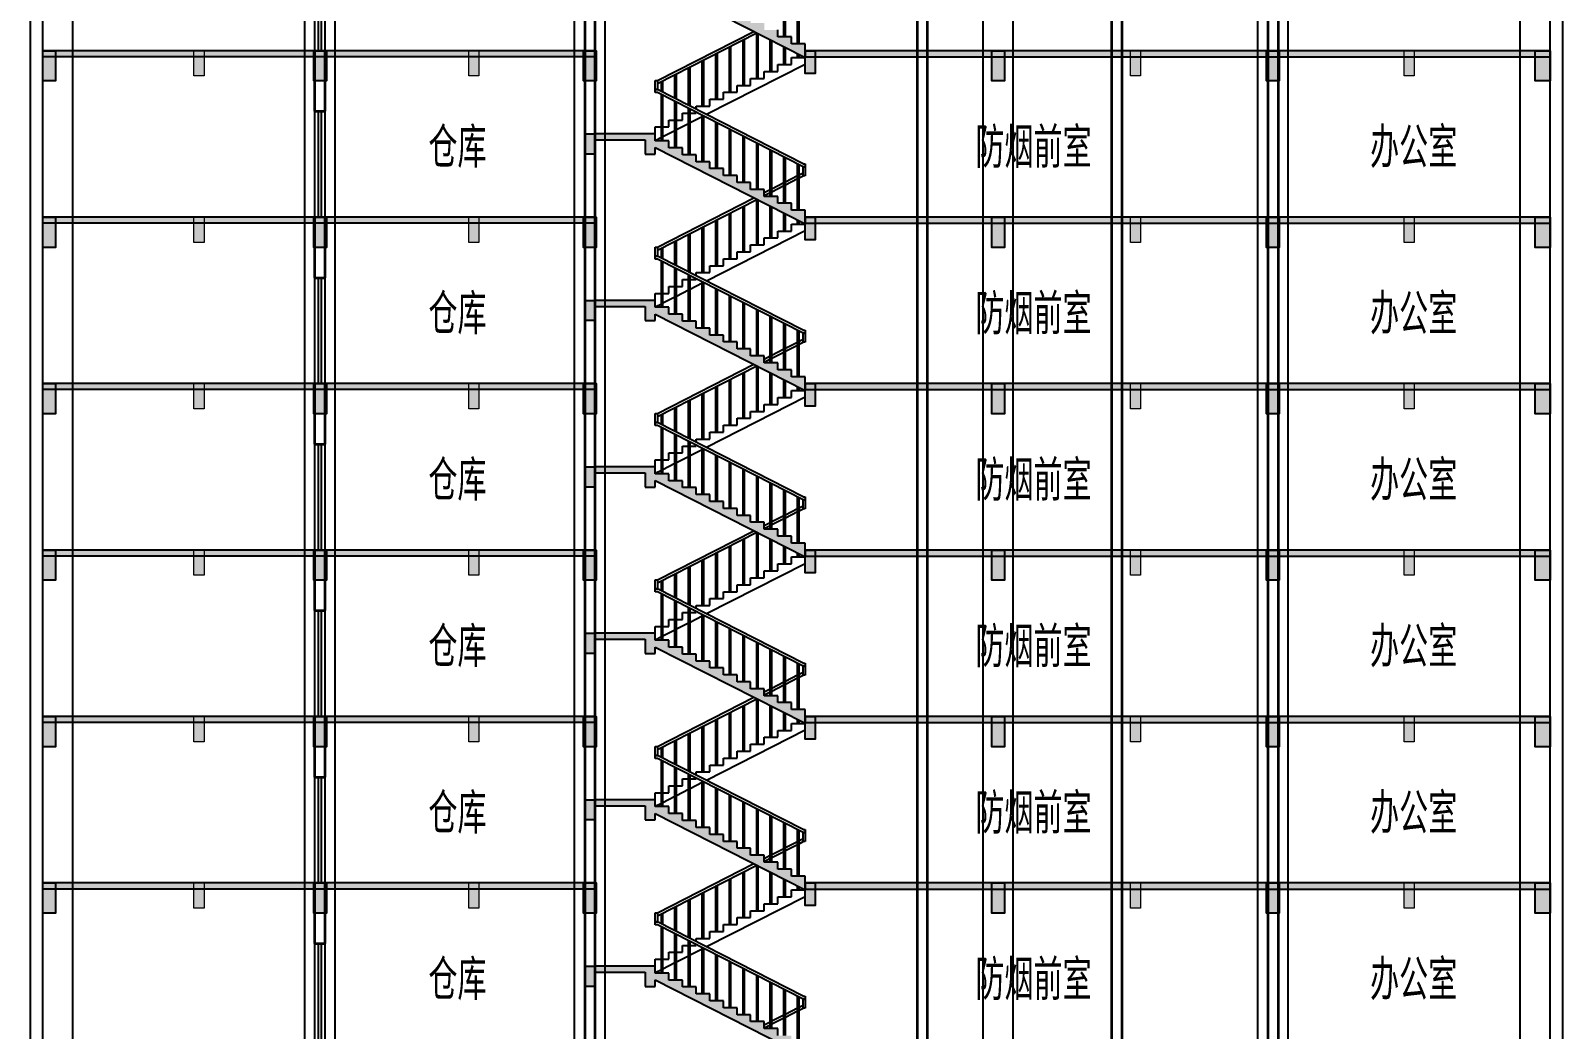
# Model space of a CAD drawing. Extents: x -129850 to 18340, y -11508 to 71861.
# Drawn here: x -30040 to 340, y 30398 to 50198 of the extents above; entities that cross this region are included whole.
import ezdxf

# ---------------------------------------------------------------- set-up
doc = ezdxf.new("R2010")
doc.units = 0
doc.header["$LTSCALE"] = 1000
doc.header["$MEASUREMENT"] = 0
for name, color, linetype in [('Beam', 230, 'Continuous'), ('COLUMN', 170, 'Continuous'), ('E_CURTWALL', 51, 'Continuous'), ('E_LINE', 7, 'Continuous'), ('FLOOR-100', 173, 'Continuous'), ('PUB_HATCH', 42, 'Continuous'), ('S_E_STAIR', 4, 'Continuous'), ('S_STAIR', 70, 'Continuous'), ('S_WINDOW', 4, 'Continuous'), ('Text', 7, 'Continuous'), ('TL-floor', 35, 'Continuous')]:
    doc.layers.add(name, color=color, linetype=linetype)
doc.layers.add('S_Beam', color=4, linetype='Continuous', lineweight=9)
doc.layers.add('S_WALL', color=40, linetype='Continuous', lineweight=35)
doc.styles.get("Standard").update_dxf_attribs({"font": 'gbenor.shx', "bigfont": 'gbcbig.shx'})

# ---------------------------------------------------------------- blocks, each defined once
blk = doc.blocks.new('$EWDLib$00001159')
for p, q in [((0, 0), (0, 1500)), ((84, 0), (84, 1500)), ((156, 0), (156, 1500)), ((240, 0), (240, 1500))]:
    blk.add_line(p, q)
blk = doc.blocks.new('*U270')
at = {"layer": 'Beam'}
h = blk.add_hatch(color=256, dxfattribs=at)
h.dxf.hatch_style = 1
h.paths.add_polyline_path([(-14950, 300), (-14700, 300), (-14700, -300), (-14950, -300)])
h = blk.add_hatch(color=256, dxfattribs=at)
h.dxf.hatch_style = 1
h.paths.add_polyline_path([(-9575, 300), (-9325, 300), (-9325, -300), (-9575, -300)])
h = blk.add_hatch(color=256, dxfattribs=at)
h.dxf.hatch_style = 1
h.paths.add_polyline_path([(-4225, 300), (-3975, 300), (-3975, -300), (-4225, -300)])
h = blk.add_hatch(color=256, dxfattribs=at)
h.dxf.hatch_style = 1
h.paths.add_polyline_path([(3875, 300), (4125, 300), (4125, -300), (3875, -300)])
h = blk.add_hatch(color=256, dxfattribs=at)
h.dxf.hatch_style = 1
h.paths.add_polyline_path([(9325, 300), (9575, 300), (9575, -300), (9325, -300)])
h = blk.add_hatch(color=256, dxfattribs=at)
h.dxf.hatch_style = 1
h.paths.add_polyline_path([(14650, 300), (14950, 300), (14950, -300), (14650, -300)])
at = {"layer": 'S_Beam'}
h = blk.add_hatch(color=256, dxfattribs=at)
h.dxf.hatch_style = 1
h.paths.add_polyline_path([(-11950, 300), (-11750, 300), (-11750, -200), (-11950, -200)])
h = blk.add_hatch(color=256, dxfattribs=at)
h.dxf.hatch_style = 1
h.paths.add_polyline_path([(-6500, 300), (-6300, 300), (-6300, -200), (-6500, -200)])
h = blk.add_hatch(color=256, dxfattribs=at)
h.dxf.hatch_style = 1
h.paths.add_polyline_path([(6625, 300), (6825, 300), (6825, -200), (6625, -200)])
h = blk.add_hatch(color=256, dxfattribs=at)
h.dxf.hatch_style = 1
h.paths.add_polyline_path([(12050, 300), (12250, 300), (12250, -200), (12050, -200)])
at = {"layer": 'Beam'}
for points in [[(-14950, 300), (-14700, 300), (-14700, -300), (-14950, -300)], [(-9575, 300), (-9325, 300), (-9325, -300), (-9575, -300)], [(-4225, 300), (-3975, 300), (-3975, -300), (-4225, -300)], [(3875, 300), (4125, 300), (4125, -300), (3875, -300)], [(9325, 300), (9575, 300), (9575, -300), (9325, -300)], [(14650, 300), (14950, 300), (14950, -300), (14650, -300)]]:
    blk.add_lwpolyline(points, close=True, dxfattribs=at)
at = {"layer": 'S_Beam'}
for points in [[(-11950, 300), (-11750, 300), (-11750, -200), (-11950, -200)], [(-6500, 300), (-6300, 300), (-6300, -200), (-6500, -200)], [(6625, 300), (6825, 300), (6825, -200), (6625, -200)], [(12050, 300), (12250, 300), (12250, -200), (12050, -200)]]:
    blk.add_lwpolyline(points, close=True, dxfattribs=at)
blk = doc.blocks.new('*U271')
at = {"layer": 'S_Beam', "color": 0, "linetype": 'ByBlock', "lineweight": -2, "transparency": 16777216}
for p in [(0, 33000), (0, 29700), (0, 26400), (0, 23100), (0, 19800), (0, 16500)]:
    blk.add_blockref('*U270', p, dxfattribs=at)

msp = doc.modelspace()

# ---------------------------------------------------------------- hatches: boundary and pattern name
at = {"layer": 'FLOOR-100'}
h = msp.add_hatch(color=256, dxfattribs=at)
h.dxf.hatch_style = 1
h.paths.add_polyline_path([(-18850, 49800), (-29800, 49800), (-29800, 49680), (-18850, 49680)])
h = msp.add_hatch(color=256, dxfattribs=at)
h.dxf.hatch_style = 1
h.paths.add_polyline_path([(-12450, 49800), (-14680, 49800), (-14680, 49680), (-12450, 49680)])
h = msp.add_hatch(color=256, dxfattribs=at)
h.dxf.hatch_style = 1
h.paths.add_polyline_path([(100, 49680), (100, 49800), (-12450, 49800), (-12450, 49680)])
h = msp.add_hatch(color=256, dxfattribs=at)
h.dxf.hatch_style = 1
h.paths.add_polyline_path([(-18850, 46500), (-29800, 46500), (-29800, 46380), (-18850, 46380)])
h = msp.add_hatch(color=256, dxfattribs=at)
h.dxf.hatch_style = 1
h.paths.add_polyline_path([(-12450, 46500), (-14680, 46500), (-14680, 46380), (-12450, 46380)])
h = msp.add_hatch(color=256, dxfattribs=at)
h.dxf.hatch_style = 1
h.paths.add_polyline_path([(100, 46380), (100, 46500), (-12450, 46500), (-12450, 46380)])
h = msp.add_hatch(color=256, dxfattribs=at)
h.dxf.hatch_style = 1
h.paths.add_polyline_path([(-18850, 43200), (-29800, 43200), (-29800, 43080), (-18850, 43080)])
h = msp.add_hatch(color=256, dxfattribs=at)
h.dxf.hatch_style = 1
h.paths.add_polyline_path([(-12450, 43200), (-14680, 43200), (-14680, 43080), (-12450, 43080)])
h = msp.add_hatch(color=256, dxfattribs=at)
h.dxf.hatch_style = 1
h.paths.add_polyline_path([(100, 43080), (100, 43200), (-12450, 43200), (-12450, 43080)])
h = msp.add_hatch(color=256, dxfattribs=at)
h.dxf.hatch_style = 1
h.paths.add_polyline_path([(-18850, 39900), (-29800, 39900), (-29800, 39780), (-18850, 39780)])
h = msp.add_hatch(color=256, dxfattribs=at)
h.dxf.hatch_style = 1
h.paths.add_polyline_path([(-12450, 39900), (-14680, 39900), (-14680, 39780), (-12450, 39780)])
h = msp.add_hatch(color=256, dxfattribs=at)
h.dxf.hatch_style = 1
h.paths.add_polyline_path([(100, 39780), (100, 39900), (-12450, 39900), (-12450, 39780)])
h = msp.add_hatch(color=256, dxfattribs=at)
h.dxf.hatch_style = 1
h.paths.add_polyline_path([(-18850, 36600), (-29800, 36600), (-29800, 36480), (-18850, 36480)])
h = msp.add_hatch(color=256, dxfattribs=at)
h.dxf.hatch_style = 1
h.paths.add_polyline_path([(-12450, 36600), (-14680, 36600), (-14680, 36480), (-12450, 36480)])
h = msp.add_hatch(color=256, dxfattribs=at)
h.dxf.hatch_style = 1
h.paths.add_polyline_path([(100, 36480), (100, 36600), (-12450, 36600), (-12450, 36480)])
h = msp.add_hatch(color=256, dxfattribs=at)
h.dxf.hatch_style = 1
h.paths.add_polyline_path([(-18850, 33300), (-29800, 33300), (-29800, 33180), (-18850, 33180)])
h = msp.add_hatch(color=256, dxfattribs=at)
h.dxf.hatch_style = 1
h.paths.add_polyline_path([(-12450, 33300), (-14680, 33300), (-14680, 33180), (-12450, 33180)])
h = msp.add_hatch(color=256, dxfattribs=at)
h.dxf.hatch_style = 1
h.paths.add_polyline_path([(100, 33180), (100, 33300), (-12450, 33300), (-12450, 33180)])
at = {"layer": 'PUB_HATCH'}
for points in [[(-14680, 49800), (-14680, 49937.5), (-14950, 49937.5), (-14950, 50075), (-15220, 50075), (-15220, 50212.5), (-15490, 50212.5), (-15490, 50350), (-15760, 50350), (-15760, 50487.5), (-16030, 50487.5), (-16030, 50625), (-16300, 50625), (-16300, 50762.5), (-16570, 50762.5), (-16570, 50900), (-16840, 50900), (-16840, 51037.5), (-17110, 51037.5), (-17110, 51175), (-17380, 51175), (-17380, 51312.5), (-17650, 51312.5), (-17650, 51330), (-17650, 51177.8), (-14680, 49665.3)], [(-17650, 48150), (-18850, 48150), (-18850, 48030), (-17850, 48030), (-17850, 47750), (-17650, 47750)], [(-14680, 46500), (-14680, 46637.5), (-14950, 46637.5), (-14950, 46775), (-15220, 46775), (-15220, 46912.5), (-15490, 46912.5), (-15490, 47050), (-15760, 47050), (-15760, 47187.5), (-16030, 47187.5), (-16030, 47325), (-16300, 47325), (-16300, 47462.5), (-16570, 47462.5), (-16570, 47600), (-16840, 47600), (-16840, 47737.5), (-17110, 47737.5), (-17110, 47875), (-17380, 47875), (-17380, 48012.5), (-17650, 48012.5), (-17650, 48030), (-17650, 47877.8), (-14680, 46365.3)], [(-17650, 44850), (-18850, 44850), (-18850, 44730), (-17850, 44730), (-17850, 44450), (-17650, 44450)], [(-14680, 43200), (-14680, 43337.5), (-14950, 43337.5), (-14950, 43475), (-15220, 43475), (-15220, 43612.5), (-15490, 43612.5), (-15490, 43750), (-15760, 43750), (-15760, 43887.5), (-16030, 43887.5), (-16030, 44025), (-16300, 44025), (-16300, 44162.5), (-16570, 44162.5), (-16570, 44300), (-16840, 44300), (-16840, 44437.5), (-17110, 44437.5), (-17110, 44575), (-17380, 44575), (-17380, 44712.5), (-17650, 44712.5), (-17650, 44730), (-17650, 44577.8), (-14680, 43065.3)], [(-17650, 41550), (-18850, 41550), (-18850, 41430), (-17850, 41430), (-17850, 41150), (-17650, 41150)], [(-14680, 39900), (-14680, 40037.5), (-14950, 40037.5), (-14950, 40175), (-15220, 40175), (-15220, 40312.5), (-15490, 40312.5), (-15490, 40450), (-15760, 40450), (-15760, 40587.5), (-16030, 40587.5), (-16030, 40725), (-16300, 40725), (-16300, 40862.5), (-16570, 40862.5), (-16570, 41000), (-16840, 41000), (-16840, 41137.5), (-17110, 41137.5), (-17110, 41275), (-17380, 41275), (-17380, 41412.5), (-17650, 41412.5), (-17650, 41430), (-17650, 41277.8), (-14680, 39765.3)], [(-17650, 38250), (-18850, 38250), (-18850, 38130), (-17850, 38130), (-17850, 37850), (-17650, 37850)], [(-14680, 36600), (-14680, 36737.5), (-14950, 36737.5), (-14950, 36875), (-15220, 36875), (-15220, 37012.5), (-15490, 37012.5), (-15490, 37150), (-15760, 37150), (-15760, 37287.5), (-16030, 37287.5), (-16030, 37425), (-16300, 37425), (-16300, 37562.5), (-16570, 37562.5), (-16570, 37700), (-16840, 37700), (-16840, 37837.5), (-17110, 37837.5), (-17110, 37975), (-17380, 37975), (-17380, 38112.5), (-17650, 38112.5), (-17650, 38130), (-17650, 37977.8), (-14680, 36465.3)], [(-17650, 34950), (-18850, 34950), (-18850, 34830), (-17850, 34830), (-17850, 34550), (-17650, 34550)], [(-14680, 33300), (-14680, 33437.5), (-14950, 33437.5), (-14950, 33575), (-15220, 33575), (-15220, 33712.5), (-15490, 33712.5), (-15490, 33850), (-15760, 33850), (-15760, 33987.5), (-16030, 33987.5), (-16030, 34125), (-16300, 34125), (-16300, 34262.5), (-16570, 34262.5), (-16570, 34400), (-16840, 34400), (-16840, 34537.5), (-17110, 34537.5), (-17110, 34675), (-17380, 34675), (-17380, 34812.5), (-17650, 34812.5), (-17650, 34830), (-17650, 34677.8), (-14680, 33165.3)], [(-17650, 31650), (-18850, 31650), (-18850, 31530), (-17850, 31530), (-17850, 31250), (-17650, 31250)], [(-14680, 30000), (-14680, 30137.5), (-14950, 30137.5), (-14950, 30275), (-15220, 30275), (-15220, 30412.5), (-15490, 30412.5), (-15490, 30550), (-15760, 30550), (-15760, 30687.5), (-16030, 30687.5), (-16030, 30825), (-16300, 30825), (-16300, 30962.5), (-16570, 30962.5), (-16570, 31100), (-16840, 31100), (-16840, 31237.5), (-17110, 31237.5), (-17110, 31375), (-17380, 31375), (-17380, 31512.5), (-17650, 31512.5), (-17650, 31530), (-17650, 31377.8), (-14680, 29865.3)]]:
    msp.add_hatch(color=256, dxfattribs=at).paths.add_polyline_path(points)
at = {"layer": 'TL-floor'}
h = msp.add_hatch(color=256, dxfattribs=at)
h.dxf.hatch_style = 1
h.paths.add_polyline_path([(-14680, 49350), (-14480, 49350), (-14480, 49800), (-14680, 49800)])
h = msp.add_hatch(color=256, dxfattribs=at)
h.dxf.hatch_style = 1
h.paths.add_polyline_path([(-18850, 48149.9), (-19050, 48149.9), (-19050, 47749.9), (-18850, 47749.9)])
h = msp.add_hatch(color=256, dxfattribs=at)
h.dxf.hatch_style = 1
h.paths.add_polyline_path([(-14680, 46050), (-14480, 46050), (-14480, 46500), (-14680, 46500)])
h = msp.add_hatch(color=256, dxfattribs=at)
h.dxf.hatch_style = 1
h.paths.add_polyline_path([(-18850, 44849.9), (-19050, 44849.9), (-19050, 44449.9), (-18850, 44449.9)])
h = msp.add_hatch(color=256, dxfattribs=at)
h.dxf.hatch_style = 1
h.paths.add_polyline_path([(-14680, 42750), (-14480, 42750), (-14480, 43200), (-14680, 43200)])
h = msp.add_hatch(color=256, dxfattribs=at)
h.dxf.hatch_style = 1
h.paths.add_polyline_path([(-18850, 41549.9), (-19050, 41549.9), (-19050, 41149.9), (-18850, 41149.9)])
h = msp.add_hatch(color=256, dxfattribs=at)
h.dxf.hatch_style = 1
h.paths.add_polyline_path([(-14680, 39450), (-14480, 39450), (-14480, 39900), (-14680, 39900)])
h = msp.add_hatch(color=256, dxfattribs=at)
h.dxf.hatch_style = 1
h.paths.add_polyline_path([(-18850, 38249.9), (-19050, 38249.9), (-19050, 37849.9), (-18850, 37849.9)])
h = msp.add_hatch(color=256, dxfattribs=at)
h.dxf.hatch_style = 1
h.paths.add_polyline_path([(-14680, 36150), (-14480, 36150), (-14480, 36600), (-14680, 36600)])
h = msp.add_hatch(color=256, dxfattribs=at)
h.dxf.hatch_style = 1
h.paths.add_polyline_path([(-18850, 34949.9), (-19050, 34949.9), (-19050, 34549.9), (-18850, 34549.9)])
h = msp.add_hatch(color=256, dxfattribs=at)
h.dxf.hatch_style = 1
h.paths.add_polyline_path([(-14680, 32850), (-14480, 32850), (-14480, 33300), (-14680, 33300)])
h = msp.add_hatch(color=256, dxfattribs=at)
h.dxf.hatch_style = 1
h.paths.add_polyline_path([(-18850, 31649.9), (-19050, 31649.9), (-19050, 31249.9), (-18850, 31249.9)])

# ---------------------------------------------------------------- linework, layer by layer
at = {"layer": 'COLUMN'}
for p, q in [((-19250, -4500), (-19250, 69480)), ((-18650, 69480), (-18650, -4500)), ((-29800, 13500), (-29800, 66300)), ((-29200, -4500), (-29200, 66300)), ((-11150, -4500), (-11150, 66300)), ((-10550, -4500), (-10550, 66300)), ((100, -4500), (100, 66240)), ((-500, 13500), (-500, 66180)), ((-24600, -4500), (-24600, 63000)), ((-24000, -4500), (-24000, 63000)), ((-5700, -4500), (-5700, 63000)), ((-5100, -4500), (-5100, 63000))]:
    msp.add_line(p, q, dxfattribs=at)
at = {"layer": 'E_CURTWALL'}
for p, q in [((-30040, 13500), (-30040, 66300)), ((340, 66300), (340, 13500))]:
    msp.add_line(p, q, dxfattribs=at)
at = {"layer": 'E_LINE'}
for p, q in [((-12250, 42000), (-12250, 43200)), ((-8600, 43200), (-8600, 42000)), ((-8400, 43200), (-8400, 42000)), ((-12250, 35400), (-12250, 36600)), ((-8600, 36600), (-8600, 35400)), ((-8400, 36600), (-8400, 35400))]:
    msp.add_line(p, q, dxfattribs=at)
at = {"layer": 'FLOOR-100'}
for p, q in [((-18850, 49800), (-29800, 49800)), ((-18850, 49680), (-29800, 49680)), ((-18850, 46500), (-29800, 46500)), ((-18850, 46380), (-29800, 46380)), ((-18850, 43200), (-29800, 43200)), ((-18850, 43080), (-29800, 43080)), ((-18850, 39900), (-29800, 39900)), ((-18850, 39780), (-29800, 39780)), ((-18850, 36600), (-29800, 36600)), ((-18850, 36480), (-29800, 36480)), ((-18850, 33300), (-29800, 33300)), ((-18850, 33180), (-29800, 33180))]:
    msp.add_line(p, q, dxfattribs=at)
for points in [[(-14680, 49800), (-14680, 49680), (-12450, 49680), (-12450, 49800)], [(-12450, 49800), (-12450, 49680), (100, 49680), (100, 49800)], [(-14680, 46500), (-14680, 46380), (-12450, 46380), (-12450, 46500)], [(-12450, 46500), (-12450, 46380), (100, 46380), (100, 46500)], [(-14680, 43200), (-14680, 43080), (-12450, 43080), (-12450, 43200)], [(-12450, 43200), (-12450, 43080), (100, 43080), (100, 43200)], [(-14680, 39900), (-14680, 39780), (-12450, 39780), (-12450, 39900)], [(-12450, 39900), (-12450, 39780), (100, 39780), (100, 39900)], [(-14680, 36600), (-14680, 36480), (-12450, 36480), (-12450, 36600)], [(-12450, 36600), (-12450, 36480), (100, 36480), (100, 36600)], [(-14680, 33300), (-14680, 33180), (-12450, 33180), (-12450, 33300)], [(-12450, 33300), (-12450, 33180), (100, 33180), (100, 33300)]]:
    msp.add_lwpolyline(points, close=True, dxfattribs=at)
at = {"layer": 'S_E_STAIR'}
for p, q in [((-15100, 50075), (-15100, 50991.4)), ((-15070, 50075), (-15070, 50976.1)), ((-14830, 49937.5), (-14830, 50853.9)), ((-14800, 49937.5), (-14800, 50838.6)), ((-17610, 49207.9), (-15695.9, 50182.7)), ((-17610, 49147.9), (-15636.9, 50152.7)), ((-15640, 49250), (-15640, 50151.1)), ((-15610, 49250), (-15610, 50138.9)), ((-16180, 48975), (-16180, 49876.1)), ((-16150, 48975), (-16150, 49891.4)), ((-15910, 49112.5), (-15910, 50013.6)), ((-15880, 49112.5), (-15880, 50028.9)), ((-15370, 49387.5), (-15370, 50016.7)), ((-15340, 49387.5), (-15340, 50001.4)), ((-15100, 49525), (-15100, 49879.2)), ((-15070, 49525), (-15070, 49863.9)), ((-16720, 48700), (-16720, 49601.1)), ((-16690, 48700), (-16690, 49616.4)), ((-14680, 49527.8), (-16634.1, 48532.7)), ((-16450, 48837.5), (-16450, 49738.6)), ((-16420, 48837.5), (-16420, 49753.9)), ((-15220, 49387.5), (-15220, 49525)), ((-15220, 49525), (-14950, 49525)), ((-14950, 49525), (-14950, 49662.5)), ((-14950, 49662.5), (-14680, 49662.5)), ((-14830, 49662.5), (-14830, 49741.7)), ((-14800, 49662.5), (-14800, 49726.4)), ((-17260, 48851.4), (-17260, 49326.1)), ((-17230, 48836.1), (-17230, 49341.4)), ((-16990, 48713.9), (-16990, 49463.6)), ((-16960, 48698.6), (-16960, 49478.9)), ((-15760, 49112.5), (-15760, 49250)), ((-15760, 49250), (-15490, 49250)), ((-15490, 49250), (-15490, 49387.5)), ((-15490, 49387.5), (-15220, 49387.5)), ((-17650, 49029.6), (-17650, 49207.9)), ((-17650, 49207.9), (-17610, 49207.9)), ((-17650, 48969.6), (-17650, 49029.6)), ((-17650, 49029.6), (-17610, 49029.6)), ((-17610, 49029.6), (-17650, 49029.6)), ((-17610, 48969.6), (-17650, 48969.6)), ((-17610, 49207.9), (-17610, 49029.6)), ((-14720, 47557.9), (-17610, 49029.6)), ((-14720, 47497.9), (-17610, 48969.6)), ((-17530, 48988.9), (-17530, 49188.6)), ((-17530, 48012.5), (-17530, 48928.9)), ((-17500, 48973.6), (-17500, 49203.9)), ((-17500, 48012.5), (-17500, 48913.6)), ((-16300, 48837.5), (-16300, 48975)), ((-16300, 48975), (-16030, 48975)), ((-16030, 48975), (-16030, 49112.5)), ((-16030, 49112.5), (-15760, 49112.5)), ((-17260, 47875), (-17260, 48791.4)), ((-17230, 47875), (-17230, 48776.1)), ((-16990, 47737.5), (-16990, 48653.9)), ((-16960, 47737.5), (-16960, 48638.6)), ((-16840, 48637.5), (-16840, 48700)), ((-16840, 48700), (-16570, 48700)), ((-16570, 48700), (-16570, 48837.5)), ((-16570, 48837.5), (-16300, 48837.5)), ((-17380, 48287.5), (-17380, 48425)), ((-17380, 48425), (-17260, 48425)), ((-17230, 48425), (-17110, 48425)), ((-16990, 48351.4), (-17230, 48229.2)), ((-17110, 48425), (-17110, 48562.5)), ((-17110, 48562.5), (-16990, 48562.5)), ((-16960, 48562.5), (-16840, 48562.5)), ((-16720, 48488.9), (-16960, 48366.7)), ((-16840, 48562.5), (-16840, 48577.5)), ((-16720, 47600), (-16720, 48516.4)), ((-16690, 47600), (-16690, 48501.1)), ((-16450, 47462.5), (-16450, 48378.9)), ((-16420, 47462.5), (-16420, 48363.6)), ((-17650, 48150), (-17650, 48287.5)), ((-17650, 48287.5), (-17530, 48287.5)), ((-17530, 48076.4), (-17650, 48015.3)), ((-17500, 48287.5), (-17380, 48287.5)), ((-17260, 48213.9), (-17500, 48091.7)), ((-16180, 47325), (-16180, 48241.4)), ((-16150, 47325), (-16150, 48226.1)), ((-15910, 47187.5), (-15910, 48103.9)), ((-15880, 47187.5), (-15880, 48088.6)), ((-15640, 47050), (-15640, 47966.4)), ((-15610, 47050), (-15610, 47951.1)), ((-15370, 46912.5), (-15370, 47828.9)), ((-15340, 46912.5), (-15340, 47813.6)), ((-15100, 46775), (-15100, 47691.4)), ((-15070, 46775), (-15070, 47676.1)), ((-14830, 46637.5), (-14830, 47553.9)), ((-14800, 46637.5), (-14800, 47538.6)), ((-14720, 47557.9), (-14680, 47557.9)), ((-14680, 47497.9), (-14720, 47497.9)), ((-14720, 47497.9), (-14680, 47497.9)), ((-14720, 47319.6), (-14720, 47497.9)), ((-14680, 47557.9), (-14680, 47497.9)), ((-14680, 47497.9), (-14680, 47319.6)), ((-15340, 47063.9), (-15100, 47186.1)), ((-15340, 47003.9), (-15100, 47126.1)), ((-15070, 47201.4), (-14830, 47323.6)), ((-15070, 47141.4), (-14830, 47263.6)), ((-14800, 47338.9), (-14720, 47379.6)), ((-14800, 47278.9), (-14720, 47319.6)), ((-14680, 47319.6), (-14720, 47319.6)), ((-17610, 45907.9), (-15695.9, 46882.7)), ((-17610, 45847.9), (-15636.9, 46852.7)), ((-15640, 45950), (-15640, 46851.1)), ((-15610, 45950), (-15610, 46838.9)), ((-15490, 46987.5), (-15370, 47048.6)), ((-15490, 46927.5), (-15370, 46988.6)), ((-16180, 45675), (-16180, 46576.1)), ((-16150, 45675), (-16150, 46591.4)), ((-15910, 45812.5), (-15910, 46713.6)), ((-15880, 45812.5), (-15880, 46728.9)), ((-15370, 46087.5), (-15370, 46716.7)), ((-15340, 46087.5), (-15340, 46701.4)), ((-15100, 46225), (-15100, 46579.2)), ((-15070, 46225), (-15070, 46563.9)), ((-16960, 45398.6), (-16960, 46178.9)), ((-16720, 45400), (-16720, 46301.1)), ((-16690, 45400), (-16690, 46316.4)), ((-14680, 46227.8), (-16634.1, 45232.7)), ((-16450, 45537.5), (-16450, 46438.6)), ((-16420, 45537.5), (-16420, 46453.9)), ((-15220, 46087.5), (-15220, 46225)), ((-15220, 46225), (-14950, 46225)), ((-14950, 46225), (-14950, 46362.5)), ((-14950, 46362.5), (-14680, 46362.5)), ((-14830, 46362.5), (-14830, 46441.7)), ((-14800, 46362.5), (-14800, 46426.4)), ((-17650, 45729.6), (-17650, 45907.9)), ((-17650, 45907.9), (-17610, 45907.9)), ((-17610, 45907.9), (-17610, 45729.6)), ((-17530, 45688.9), (-17530, 45888.6)), ((-17500, 45673.6), (-17500, 45903.9)), ((-17260, 45551.4), (-17260, 46026.1)), ((-17230, 45536.1), (-17230, 46041.4)), ((-16990, 45413.9), (-16990, 46163.6)), ((-15760, 45812.5), (-15760, 45950)), ((-15760, 45950), (-15490, 45950)), ((-15490, 45950), (-15490, 46087.5)), ((-15490, 46087.5), (-15220, 46087.5)), ((-17650, 45669.6), (-17650, 45729.6)), ((-17650, 45729.6), (-17610, 45729.6)), ((-17610, 45729.6), (-17650, 45729.6)), ((-17610, 45669.6), (-17650, 45669.6)), ((-14720, 44257.9), (-17610, 45729.6)), ((-14720, 44197.9), (-17610, 45669.6)), ((-17530, 44712.5), (-17530, 45628.9)), ((-17500, 44712.5), (-17500, 45613.6)), ((-16300, 45537.5), (-16300, 45675)), ((-16300, 45675), (-16030, 45675)), ((-16030, 45675), (-16030, 45812.5)), ((-16030, 45812.5), (-15760, 45812.5)), ((-17260, 44575), (-17260, 45491.4)), ((-17230, 44575), (-17230, 45476.1)), ((-16990, 44437.5), (-16990, 45353.9)), ((-16960, 44437.5), (-16960, 45338.6)), ((-16840, 45337.5), (-16840, 45400)), ((-16840, 45400), (-16570, 45400)), ((-16840, 45262.5), (-16840, 45277.5)), ((-16570, 45400), (-16570, 45537.5)), ((-16570, 45537.5), (-16300, 45537.5)), ((-17650, 44850), (-17650, 44987.5)), ((-17650, 44987.5), (-17530, 44987.5)), ((-17500, 44987.5), (-17380, 44987.5)), ((-17380, 44987.5), (-17380, 45125)), ((-17380, 45125), (-17260, 45125)), ((-17230, 45125), (-17110, 45125)), ((-16990, 45051.4), (-17230, 44929.2)), ((-17110, 45125), (-17110, 45262.5)), ((-17110, 45262.5), (-16990, 45262.5)), ((-16960, 45262.5), (-16840, 45262.5)), ((-16720, 45188.9), (-16960, 45066.7)), ((-16720, 44300), (-16720, 45216.4)), ((-16690, 44300), (-16690, 45201.1)), ((-16450, 44162.5), (-16450, 45078.9)), ((-16420, 44162.5), (-16420, 45063.6)), ((-17530, 44776.4), (-17650, 44715.3)), ((-17260, 44913.9), (-17500, 44791.7)), ((-16180, 44025), (-16180, 44941.4)), ((-16150, 44025), (-16150, 44926.1)), ((-15910, 43887.5), (-15910, 44803.9)), ((-15880, 43887.5), (-15880, 44788.6)), ((-15640, 43750), (-15640, 44666.4)), ((-15610, 43750), (-15610, 44651.1)), ((-15370, 43612.5), (-15370, 44528.9)), ((-15340, 43612.5), (-15340, 44513.6)), ((-15100, 43475), (-15100, 44391.4)), ((-15070, 43475), (-15070, 44376.1)), ((-14830, 43337.5), (-14830, 44253.9)), ((-14800, 43337.5), (-14800, 44238.6)), ((-14800, 44038.9), (-14720, 44079.6)), ((-14720, 44257.9), (-14680, 44257.9)), ((-14680, 44197.9), (-14720, 44197.9)), ((-14720, 44197.9), (-14680, 44197.9)), ((-14720, 44019.6), (-14720, 44197.9)), ((-14680, 44257.9), (-14680, 44197.9)), ((-14680, 44197.9), (-14680, 44019.6)), ((-15490, 43687.5), (-15370, 43748.6)), ((-15340, 43763.9), (-15100, 43886.1)), ((-15340, 43703.9), (-15100, 43826.1)), ((-15070, 43901.4), (-14830, 44023.6)), ((-15070, 43841.4), (-14830, 43963.6)), ((-14800, 43978.9), (-14720, 44019.6)), ((-14680, 44019.6), (-14720, 44019.6)), ((-17610, 42607.9), (-15695.9, 43582.7)), ((-17610, 42547.9), (-15636.9, 43552.7)), ((-15640, 42650), (-15640, 43551.1)), ((-15610, 42650), (-15610, 43538.9)), ((-15490, 43627.5), (-15370, 43688.6)), ((-16420, 42237.5), (-16420, 43153.9)), ((-16180, 42375), (-16180, 43276.1)), ((-16150, 42375), (-16150, 43291.4)), ((-15910, 42512.5), (-15910, 43413.6)), ((-15880, 42512.5), (-15880, 43428.9)), ((-15370, 42787.5), (-15370, 43416.7)), ((-15340, 42787.5), (-15340, 43401.4)), ((-15100, 42925), (-15100, 43279.2)), ((-15070, 42925), (-15070, 43263.9)), ((-14830, 43062.5), (-14830, 43141.7)), ((-16990, 42113.9), (-16990, 42863.6)), ((-16960, 42098.6), (-16960, 42878.9)), ((-16720, 42100), (-16720, 43001.1)), ((-16690, 42100), (-16690, 43016.4)), ((-14680, 42927.8), (-16634.1, 41932.7)), ((-16450, 42237.5), (-16450, 43138.6)), ((-15220, 42787.5), (-15220, 42925)), ((-15220, 42925), (-14950, 42925)), ((-14950, 42925), (-14950, 43062.5)), ((-14950, 43062.5), (-14680, 43062.5)), ((-14800, 43062.5), (-14800, 43126.4)), ((-17650, 42429.6), (-17650, 42607.9)), ((-17650, 42607.9), (-17610, 42607.9)), ((-17610, 42607.9), (-17610, 42429.6)), ((-17530, 42388.9), (-17530, 42588.6)), ((-17500, 42373.6), (-17500, 42603.9)), ((-17260, 42251.4), (-17260, 42726.1)), ((-17230, 42236.1), (-17230, 42741.4)), ((-15760, 42512.5), (-15760, 42650)), ((-15760, 42650), (-15490, 42650)), ((-15490, 42650), (-15490, 42787.5)), ((-15490, 42787.5), (-15220, 42787.5)), ((-17650, 42369.6), (-17650, 42429.6)), ((-17650, 42429.6), (-17610, 42429.6)), ((-17610, 42429.6), (-17650, 42429.6)), ((-17610, 42369.6), (-17650, 42369.6)), ((-14720, 40957.9), (-17610, 42429.6)), ((-14720, 40897.9), (-17610, 42369.6)), ((-17530, 41412.5), (-17530, 42328.9)), ((-17500, 41412.5), (-17500, 42313.6)), ((-16570, 42100), (-16570, 42237.5)), ((-16570, 42237.5), (-16300, 42237.5)), ((-16300, 42237.5), (-16300, 42375)), ((-16300, 42375), (-16030, 42375)), ((-16030, 42375), (-16030, 42512.5)), ((-16030, 42512.5), (-15760, 42512.5)), ((-17260, 41275), (-17260, 42191.4)), ((-17230, 41275), (-17230, 42176.1)), ((-17110, 41825), (-17110, 41962.5)), ((-17110, 41962.5), (-16990, 41962.5)), ((-16990, 41137.5), (-16990, 42053.9)), ((-16960, 41137.5), (-16960, 42038.6)), ((-16960, 41962.5), (-16840, 41962.5)), ((-16840, 42037.5), (-16840, 42100)), ((-16840, 42100), (-16570, 42100)), ((-16840, 41962.5), (-16840, 41977.5)), ((-17650, 41550), (-17650, 41687.5)), ((-17650, 41687.5), (-17530, 41687.5)), ((-17500, 41687.5), (-17380, 41687.5)), ((-17380, 41687.5), (-17380, 41825)), ((-17380, 41825), (-17260, 41825)), ((-17230, 41825), (-17110, 41825)), ((-16990, 41751.4), (-17230, 41629.2)), ((-16720, 41888.9), (-16960, 41766.7)), ((-16720, 41000), (-16720, 41916.4)), ((-16690, 41000), (-16690, 41901.1)), ((-16450, 40862.5), (-16450, 41778.9)), ((-16420, 40862.5), (-16420, 41763.6)), ((-16180, 40725), (-16180, 41641.4)), ((-16150, 40725), (-16150, 41626.1)), ((-17530, 41476.4), (-17650, 41415.3)), ((-17260, 41613.9), (-17500, 41491.7)), ((-15910, 40587.5), (-15910, 41503.9)), ((-15880, 40587.5), (-15880, 41488.6)), ((-15640, 40450), (-15640, 41366.4)), ((-15610, 40450), (-15610, 41351.1)), ((-15370, 40312.5), (-15370, 41228.9)), ((-15340, 40312.5), (-15340, 41213.6)), ((-15100, 40175), (-15100, 41091.4)), ((-15070, 40175), (-15070, 41076.1)), ((-15070, 40601.4), (-14830, 40723.6)), ((-14830, 40037.5), (-14830, 40953.9)), ((-14800, 40037.5), (-14800, 40938.6)), ((-14800, 40738.9), (-14720, 40779.6)), ((-14800, 40678.9), (-14720, 40719.6)), ((-14720, 40957.9), (-14680, 40957.9)), ((-14680, 40897.9), (-14720, 40897.9)), ((-14720, 40897.9), (-14680, 40897.9)), ((-14720, 40719.6), (-14720, 40897.9)), ((-14680, 40719.6), (-14720, 40719.6)), ((-14680, 40957.9), (-14680, 40897.9)), ((-14680, 40897.9), (-14680, 40719.6)), ((-15490, 40387.5), (-15370, 40448.6)), ((-15340, 40463.9), (-15100, 40586.1)), ((-15340, 40403.9), (-15100, 40526.1)), ((-15070, 40541.4), (-14830, 40663.6)), ((-17610, 39307.9), (-15695.9, 40282.7)), ((-17610, 39247.9), (-15636.9, 40252.7)), ((-15910, 39212.5), (-15910, 40113.6)), ((-15880, 39212.5), (-15880, 40128.9)), ((-15640, 39350), (-15640, 40251.1)), ((-15610, 39350), (-15610, 40238.9)), ((-15490, 40327.5), (-15370, 40388.6)), ((-15370, 39487.5), (-15370, 40116.7)), ((-16450, 38937.5), (-16450, 39838.6)), ((-16420, 38937.5), (-16420, 39853.9)), ((-16180, 39075), (-16180, 39976.1)), ((-16150, 39075), (-16150, 39991.4)), ((-15340, 39487.5), (-15340, 40101.4)), ((-15100, 39625), (-15100, 39979.2)), ((-15070, 39625), (-15070, 39963.9)), ((-14830, 39762.5), (-14830, 39841.7)), ((-14800, 39762.5), (-14800, 39826.4)), ((-16990, 38813.9), (-16990, 39563.6)), ((-16960, 38798.6), (-16960, 39578.9)), ((-16720, 38800), (-16720, 39701.1)), ((-16690, 38800), (-16690, 39716.4)), ((-14680, 39627.8), (-16634.1, 38632.7)), ((-15220, 39487.5), (-15220, 39625)), ((-15220, 39625), (-14950, 39625)), ((-14950, 39625), (-14950, 39762.5)), ((-14950, 39762.5), (-14680, 39762.5)), ((-17650, 39129.6), (-17650, 39307.9)), ((-17650, 39307.9), (-17610, 39307.9)), ((-17610, 39307.9), (-17610, 39129.6)), ((-17530, 39088.9), (-17530, 39288.6)), ((-17500, 39073.6), (-17500, 39303.9)), ((-17260, 38951.4), (-17260, 39426.1)), ((-17230, 38936.1), (-17230, 39441.4)), ((-16030, 39075), (-16030, 39212.5)), ((-16030, 39212.5), (-15760, 39212.5)), ((-15760, 39212.5), (-15760, 39350)), ((-15760, 39350), (-15490, 39350)), ((-15490, 39350), (-15490, 39487.5)), ((-15490, 39487.5), (-15220, 39487.5)), ((-17650, 39069.6), (-17650, 39129.6)), ((-17650, 39129.6), (-17610, 39129.6)), ((-17610, 39129.6), (-17650, 39129.6)), ((-17610, 39069.6), (-17650, 39069.6)), ((-14720, 37657.9), (-17610, 39129.6)), ((-14720, 37597.9), (-17610, 39069.6)), ((-17530, 38112.5), (-17530, 39028.9)), ((-17500, 38112.5), (-17500, 39013.6)), ((-17260, 37975), (-17260, 38891.4)), ((-16570, 38800), (-16570, 38937.5)), ((-16570, 38937.5), (-16300, 38937.5)), ((-16300, 38937.5), (-16300, 39075)), ((-16300, 39075), (-16030, 39075)), ((-17230, 37975), (-17230, 38876.1)), ((-17110, 38525), (-17110, 38662.5)), ((-17110, 38662.5), (-16990, 38662.5)), ((-16990, 37837.5), (-16990, 38753.9)), ((-16960, 37837.5), (-16960, 38738.6)), ((-16960, 38662.5), (-16840, 38662.5)), ((-16720, 38588.9), (-16960, 38466.7)), ((-16840, 38737.5), (-16840, 38800)), ((-16840, 38800), (-16570, 38800)), ((-16840, 38662.5), (-16840, 38677.5)), ((-16720, 37700), (-16720, 38616.4)), ((-16690, 37700), (-16690, 38601.1)), ((-17650, 38250), (-17650, 38387.5)), ((-17650, 38387.5), (-17530, 38387.5)), ((-17500, 38387.5), (-17380, 38387.5)), ((-17260, 38313.9), (-17500, 38191.7)), ((-17380, 38387.5), (-17380, 38525)), ((-17380, 38525), (-17260, 38525)), ((-17230, 38525), (-17110, 38525)), ((-16990, 38451.4), (-17230, 38329.2)), ((-16450, 37562.5), (-16450, 38478.9)), ((-16420, 37562.5), (-16420, 38463.6)), ((-16180, 37425), (-16180, 38341.4)), ((-16150, 37425), (-16150, 38326.1)), ((-17530, 38176.4), (-17650, 38115.3)), ((-15910, 37287.5), (-15910, 38203.9)), ((-15880, 37287.5), (-15880, 38188.6)), ((-15640, 37150), (-15640, 38066.4)), ((-15610, 37150), (-15610, 38051.1)), ((-15370, 37012.5), (-15370, 37928.9)), ((-15340, 37012.5), (-15340, 37913.6)), ((-15100, 36875), (-15100, 37791.4)), ((-15070, 36875), (-15070, 37776.1)), ((-15070, 37301.4), (-14830, 37423.6)), ((-14830, 36737.5), (-14830, 37653.9)), ((-14800, 36737.5), (-14800, 37638.6)), ((-14800, 37438.9), (-14720, 37479.6)), ((-14800, 37378.9), (-14720, 37419.6)), ((-14720, 37657.9), (-14680, 37657.9)), ((-14680, 37597.9), (-14720, 37597.9)), ((-14720, 37597.9), (-14680, 37597.9)), ((-14720, 37419.6), (-14720, 37597.9)), ((-14680, 37419.6), (-14720, 37419.6)), ((-14680, 37657.9), (-14680, 37597.9)), ((-14680, 37597.9), (-14680, 37419.6)), ((-15490, 37087.5), (-15370, 37148.6)), ((-15490, 37027.5), (-15370, 37088.6)), ((-15340, 37163.9), (-15100, 37286.1)), ((-15340, 37103.9), (-15100, 37226.1)), ((-15070, 37241.4), (-14830, 37363.6)), ((-17610, 36007.9), (-15695.9, 36982.7)), ((-17610, 35947.9), (-15636.9, 36952.7)), ((-15910, 35912.5), (-15910, 36813.6)), ((-15880, 35912.5), (-15880, 36828.9)), ((-15640, 36050), (-15640, 36951.1)), ((-15610, 36050), (-15610, 36938.9)), ((-15370, 36187.5), (-15370, 36816.7)), ((-15340, 36187.5), (-15340, 36801.4)), ((-16450, 35637.5), (-16450, 36538.6)), ((-16420, 35637.5), (-16420, 36553.9)), ((-16180, 35775), (-16180, 36676.1)), ((-16150, 35775), (-16150, 36691.4)), ((-15100, 36325), (-15100, 36679.2)), ((-15070, 36325), (-15070, 36663.9)), ((-14950, 36325), (-14950, 36462.5)), ((-14950, 36462.5), (-14680, 36462.5)), ((-14830, 36462.5), (-14830, 36541.7)), ((-14800, 36462.5), (-14800, 36526.4)), ((-16990, 35513.9), (-16990, 36263.6)), ((-16960, 35498.6), (-16960, 36278.9)), ((-16720, 35500), (-16720, 36401.1)), ((-16690, 35500), (-16690, 36416.4)), ((-14680, 36327.8), (-16634.1, 35332.7)), ((-15490, 36050), (-15490, 36187.5)), ((-15490, 36187.5), (-15220, 36187.5)), ((-15220, 36187.5), (-15220, 36325)), ((-15220, 36325), (-14950, 36325)), ((-17650, 35829.6), (-17650, 36007.9)), ((-17650, 36007.9), (-17610, 36007.9)), ((-17610, 36007.9), (-17610, 35829.6)), ((-17530, 35788.9), (-17530, 35988.6)), ((-17500, 35773.6), (-17500, 36003.9)), ((-17260, 35651.4), (-17260, 36126.1)), ((-17230, 35636.1), (-17230, 36141.4)), ((-16030, 35775), (-16030, 35912.5)), ((-16030, 35912.5), (-15760, 35912.5)), ((-15760, 35912.5), (-15760, 36050)), ((-15760, 36050), (-15490, 36050)), ((-17650, 35769.6), (-17650, 35829.6)), ((-17650, 35829.6), (-17610, 35829.6)), ((-17610, 35829.6), (-17650, 35829.6)), ((-17610, 35769.6), (-17650, 35769.6)), ((-14720, 34357.9), (-17610, 35829.6)), ((-14720, 34297.9), (-17610, 35769.6)), ((-17530, 34812.5), (-17530, 35728.9)), ((-17500, 34812.5), (-17500, 35713.6)), ((-17260, 34675), (-17260, 35591.4)), ((-17230, 34675), (-17230, 35576.1)), ((-16570, 35500), (-16570, 35637.5)), ((-16570, 35637.5), (-16300, 35637.5)), ((-16300, 35637.5), (-16300, 35775)), ((-16300, 35775), (-16030, 35775)), ((-17110, 35225), (-17110, 35362.5)), ((-17110, 35362.5), (-16990, 35362.5)), ((-16990, 34537.5), (-16990, 35453.9)), ((-16960, 34537.5), (-16960, 35438.6)), ((-16960, 35362.5), (-16840, 35362.5)), ((-16720, 35288.9), (-16960, 35166.7)), ((-16840, 35437.5), (-16840, 35500)), ((-16840, 35500), (-16570, 35500)), ((-16840, 35362.5), (-16840, 35377.5)), ((-16720, 34400), (-16720, 35316.4)), ((-16690, 34400), (-16690, 35301.1)), ((-17650, 34950), (-17650, 35087.5)), ((-17650, 35087.5), (-17530, 35087.5)), ((-17500, 35087.5), (-17380, 35087.5)), ((-17260, 35013.9), (-17500, 34891.7)), ((-17380, 35087.5), (-17380, 35225)), ((-17380, 35225), (-17260, 35225)), ((-17230, 35225), (-17110, 35225)), ((-16990, 35151.4), (-17230, 35029.2)), ((-16450, 34262.5), (-16450, 35178.9)), ((-16420, 34262.5), (-16420, 35163.6)), ((-16180, 34125), (-16180, 35041.4)), ((-16150, 34125), (-16150, 35026.1)), ((-17530, 34876.4), (-17650, 34815.3)), ((-15910, 33987.5), (-15910, 34903.9)), ((-15880, 33987.5), (-15880, 34888.6)), ((-15640, 33850), (-15640, 34766.4)), ((-15610, 33850), (-15610, 34751.1)), ((-15370, 33712.5), (-15370, 34628.9)), ((-15340, 33712.5), (-15340, 34613.6)), ((-15100, 33575), (-15100, 34491.4)), ((-15070, 33575), (-15070, 34476.1)), ((-14830, 33437.5), (-14830, 34353.9)), ((-14800, 33437.5), (-14800, 34338.6)), ((-14720, 34357.9), (-14680, 34357.9)), ((-14680, 34357.9), (-14680, 34297.9)), ((-15070, 34001.4), (-14830, 34123.6)), ((-15070, 33941.4), (-14830, 34063.6)), ((-14800, 34138.9), (-14720, 34179.6)), ((-14800, 34078.9), (-14720, 34119.6)), ((-14680, 34297.9), (-14720, 34297.9)), ((-14720, 34297.9), (-14680, 34297.9)), ((-14720, 34119.6), (-14720, 34297.9)), ((-14680, 34119.6), (-14720, 34119.6)), ((-14680, 34297.9), (-14680, 34119.6)), ((-15490, 33787.5), (-15370, 33848.6)), ((-15490, 33727.5), (-15370, 33788.6)), ((-15340, 33863.9), (-15100, 33986.1)), ((-15340, 33803.9), (-15100, 33926.1)), ((-17610, 32707.9), (-15695.9, 33682.7)), ((-17610, 32647.9), (-15636.9, 33652.7)), ((-15910, 32612.5), (-15910, 33513.6)), ((-15880, 32612.5), (-15880, 33528.9)), ((-15640, 32750), (-15640, 33651.1)), ((-15610, 32750), (-15610, 33638.9)), ((-15370, 32887.5), (-15370, 33516.7)), ((-15340, 32887.5), (-15340, 33501.4)), ((-16690, 32200), (-16690, 33116.4)), ((-16450, 32337.5), (-16450, 33238.6)), ((-16420, 32337.5), (-16420, 33253.9)), ((-16180, 32475), (-16180, 33376.1)), ((-16150, 32475), (-16150, 33391.4)), ((-15100, 33025), (-15100, 33379.2)), ((-15070, 33025), (-15070, 33363.9)), ((-14950, 33025), (-14950, 33162.5)), ((-14950, 33162.5), (-14680, 33162.5)), ((-14830, 33162.5), (-14830, 33241.7)), ((-14800, 33162.5), (-14800, 33226.4)), ((-17260, 32351.4), (-17260, 32826.1)), ((-17230, 32336.1), (-17230, 32841.4)), ((-16990, 32213.9), (-16990, 32963.6)), ((-16960, 32198.6), (-16960, 32978.9)), ((-16720, 32200), (-16720, 33101.1)), ((-14680, 33027.8), (-16634.1, 32032.7)), ((-15490, 32750), (-15490, 32887.5)), ((-15490, 32887.5), (-15220, 32887.5)), ((-15220, 32887.5), (-15220, 33025)), ((-15220, 33025), (-14950, 33025)), ((-17650, 32529.6), (-17650, 32707.9)), ((-17650, 32707.9), (-17610, 32707.9)), ((-17650, 32469.6), (-17650, 32529.6)), ((-17650, 32529.6), (-17610, 32529.6)), ((-17610, 32529.6), (-17650, 32529.6)), ((-17610, 32707.9), (-17610, 32529.6)), ((-14720, 31057.9), (-17610, 32529.6)), ((-17530, 32488.9), (-17530, 32688.6)), ((-17500, 32473.6), (-17500, 32703.9)), ((-16030, 32475), (-16030, 32612.5)), ((-16030, 32612.5), (-15760, 32612.5)), ((-15760, 32612.5), (-15760, 32750)), ((-15760, 32750), (-15490, 32750)), ((-17610, 32469.6), (-17650, 32469.6)), ((-14720, 30997.9), (-17610, 32469.6)), ((-17530, 31512.5), (-17530, 32428.9)), ((-17500, 31512.5), (-17500, 32413.6)), ((-17260, 31375), (-17260, 32291.4)), ((-17230, 31375), (-17230, 32276.1)), ((-16570, 32200), (-16570, 32337.5)), ((-16570, 32337.5), (-16300, 32337.5)), ((-16300, 32337.5), (-16300, 32475)), ((-16300, 32475), (-16030, 32475)), ((-17380, 31787.5), (-17380, 31925)), ((-17380, 31925), (-17260, 31925)), ((-17230, 31925), (-17110, 31925)), ((-17110, 31925), (-17110, 32062.5)), ((-17110, 32062.5), (-16990, 32062.5)), ((-16990, 31237.5), (-16990, 32153.9)), ((-16960, 31237.5), (-16960, 32138.6)), ((-16960, 32062.5), (-16840, 32062.5)), ((-16720, 31988.9), (-16960, 31866.7)), ((-16840, 32137.5), (-16840, 32200)), ((-16840, 32200), (-16570, 32200)), ((-16840, 32062.5), (-16840, 32077.5)), ((-16720, 31100), (-16720, 32016.4)), ((-16690, 31100), (-16690, 32001.1)), ((-17650, 31650), (-17650, 31787.5)), ((-17650, 31787.5), (-17530, 31787.5)), ((-17500, 31787.5), (-17380, 31787.5)), ((-17260, 31713.9), (-17500, 31591.7)), ((-16990, 31851.4), (-17230, 31729.2)), ((-16450, 30962.5), (-16450, 31878.9)), ((-16420, 30962.5), (-16420, 31863.6)), ((-16180, 30825), (-16180, 31741.4)), ((-16150, 30825), (-16150, 31726.1)), ((-15910, 30687.5), (-15910, 31603.9)), ((-17530, 31576.4), (-17650, 31515.3)), ((-15880, 30687.5), (-15880, 31588.6)), ((-15640, 30550), (-15640, 31466.4)), ((-15610, 30550), (-15610, 31451.1)), ((-15370, 30412.5), (-15370, 31328.9)), ((-15340, 30412.5), (-15340, 31313.6)), ((-15100, 30275), (-15100, 31191.4)), ((-15070, 30275), (-15070, 31176.1)), ((-14830, 30137.5), (-14830, 31053.9)), ((-14800, 30137.5), (-14800, 31038.6)), ((-14720, 31057.9), (-14680, 31057.9)), ((-14680, 30997.9), (-14720, 30997.9)), ((-14720, 30997.9), (-14680, 30997.9)), ((-14720, 30819.6), (-14720, 30997.9)), ((-14680, 31057.9), (-14680, 30997.9)), ((-14680, 30997.9), (-14680, 30819.6)), ((-15340, 30563.9), (-15100, 30686.1)), ((-15070, 30701.4), (-14830, 30823.6)), ((-15070, 30641.4), (-14830, 30763.6)), ((-14800, 30838.9), (-14720, 30879.6)), ((-14800, 30778.9), (-14720, 30819.6)), ((-14680, 30819.6), (-14720, 30819.6)), ((-15490, 30487.5), (-15370, 30548.6)), ((-15490, 30427.5), (-15370, 30488.6)), ((-15340, 30503.9), (-15100, 30626.1))]:
    msp.add_line(p, q, dxfattribs=at)
at = {"layer": 'S_STAIR'}
for p, q in [((-17650, 51177.8), (-14680, 49665.3)), ((-15220, 50075), (-15220, 50212.5)), ((-14950, 50075), (-15220, 50075)), ((-14950, 49937.5), (-14950, 50075)), ((-14680, 49937.5), (-14950, 49937.5)), ((-14680, 49800), (-14680, 49937.5)), ((-17650, 48150), (-18850, 48150)), ((-18850, 48150), (-18850, 48030)), ((-18850, 48030), (-17850, 48030)), ((-17850, 48030), (-17850, 47750)), ((-17650, 48012.5), (-17650, 48150)), ((-17380, 48012.5), (-17650, 48012.5)), ((-17380, 47875), (-17380, 48012.5)), ((-17850, 47750), (-17650, 47750)), ((-17650, 47877.8), (-14680, 46365.3)), ((-17650, 47750), (-17650, 47877.8)), ((-17110, 47875), (-17380, 47875)), ((-17110, 47737.5), (-17110, 47875)), ((-16840, 47737.5), (-17110, 47737.5)), ((-16840, 47600), (-16840, 47737.5)), ((-16570, 47600), (-16840, 47600)), ((-16570, 47462.5), (-16570, 47600)), ((-16300, 47462.5), (-16570, 47462.5)), ((-16300, 47325), (-16300, 47462.5)), ((-16030, 47325), (-16300, 47325)), ((-16030, 47187.5), (-16030, 47325)), ((-15760, 47187.5), (-16030, 47187.5)), ((-15760, 47050), (-15760, 47187.5)), ((-15490, 47050), (-15760, 47050)), ((-15490, 46912.5), (-15490, 47050)), ((-15220, 46912.5), (-15490, 46912.5)), ((-15220, 46775), (-15220, 46912.5)), ((-14950, 46775), (-15220, 46775)), ((-14950, 46637.5), (-14950, 46775)), ((-14680, 46637.5), (-14950, 46637.5)), ((-14680, 46500), (-14680, 46637.5)), ((-17650, 44850), (-18850, 44850)), ((-18850, 44850), (-18850, 44730)), ((-18850, 44730), (-17850, 44730)), ((-17850, 44730), (-17850, 44450)), ((-17650, 44712.5), (-17650, 44850)), ((-17380, 44712.5), (-17650, 44712.5)), ((-17380, 44575), (-17380, 44712.5)), ((-17850, 44450), (-17650, 44450)), ((-17650, 44577.8), (-14680, 43065.3)), ((-17650, 44450), (-17650, 44577.8)), ((-17110, 44575), (-17380, 44575)), ((-17110, 44437.5), (-17110, 44575)), ((-16840, 44437.5), (-17110, 44437.5)), ((-16840, 44300), (-16840, 44437.5)), ((-16570, 44300), (-16840, 44300)), ((-16570, 44162.5), (-16570, 44300)), ((-16300, 44162.5), (-16570, 44162.5)), ((-16300, 44025), (-16300, 44162.5)), ((-16030, 44025), (-16300, 44025)), ((-16030, 43887.5), (-16030, 44025)), ((-15760, 43887.5), (-16030, 43887.5)), ((-15760, 43750), (-15760, 43887.5)), ((-15490, 43750), (-15760, 43750)), ((-15490, 43612.5), (-15490, 43750)), ((-15220, 43612.5), (-15490, 43612.5)), ((-15220, 43475), (-15220, 43612.5)), ((-14950, 43475), (-15220, 43475)), ((-14950, 43337.5), (-14950, 43475)), ((-14680, 43337.5), (-14950, 43337.5)), ((-14680, 43200), (-14680, 43337.5)), ((-18850, 41550), (-18850, 41430)), ((-17650, 41550), (-18850, 41550)), ((-18850, 41550), (-18850, 41430)), ((-18850, 41430), (-17850, 41430)), ((-17850, 41430), (-17850, 41150)), ((-17650, 41412.5), (-17650, 41550)), ((-17380, 41412.5), (-17650, 41412.5)), ((-17380, 41275), (-17380, 41412.5)), ((-17850, 41150), (-17650, 41150)), ((-17650, 41277.8), (-14680, 39765.3)), ((-17650, 41150), (-17650, 41277.8)), ((-17110, 41275), (-17380, 41275)), ((-17110, 41137.5), (-17110, 41275)), ((-16840, 41137.5), (-17110, 41137.5)), ((-16840, 41000), (-16840, 41137.5)), ((-16570, 41000), (-16840, 41000)), ((-16570, 40862.5), (-16570, 41000)), ((-16300, 40862.5), (-16570, 40862.5)), ((-16300, 40725), (-16300, 40862.5)), ((-16030, 40725), (-16300, 40725)), ((-16030, 40587.5), (-16030, 40725)), ((-15760, 40587.5), (-16030, 40587.5)), ((-15760, 40450), (-15760, 40587.5)), ((-15490, 40450), (-15760, 40450)), ((-15490, 40312.5), (-15490, 40450)), ((-15220, 40312.5), (-15490, 40312.5)), ((-15220, 40175), (-15220, 40312.5)), ((-14950, 40175), (-15220, 40175)), ((-14950, 40037.5), (-14950, 40175)), ((-14680, 40037.5), (-14950, 40037.5)), ((-14680, 39900), (-14680, 40037.5)), ((-18850, 38250), (-18850, 38130)), ((-17650, 38250), (-18850, 38250)), ((-18850, 38250), (-18850, 38130)), ((-18850, 38130), (-17850, 38130)), ((-17850, 38130), (-17850, 37850)), ((-17650, 38112.5), (-17650, 38250)), ((-17380, 38112.5), (-17650, 38112.5)), ((-17650, 37977.8), (-14680, 36465.3)), ((-17650, 37850), (-17650, 37977.8)), ((-17380, 37975), (-17380, 38112.5)), ((-17110, 37975), (-17380, 37975)), ((-17110, 37837.5), (-17110, 37975)), ((-17850, 37850), (-17650, 37850)), ((-16840, 37837.5), (-17110, 37837.5)), ((-16840, 37700), (-16840, 37837.5)), ((-16570, 37700), (-16840, 37700)), ((-16570, 37562.5), (-16570, 37700)), ((-16300, 37562.5), (-16570, 37562.5)), ((-16300, 37425), (-16300, 37562.5)), ((-16030, 37425), (-16300, 37425)), ((-16030, 37287.5), (-16030, 37425)), ((-15760, 37287.5), (-16030, 37287.5)), ((-15760, 37150), (-15760, 37287.5)), ((-15490, 37150), (-15760, 37150)), ((-15490, 37012.5), (-15490, 37150)), ((-15220, 37012.5), (-15490, 37012.5)), ((-15220, 36875), (-15220, 37012.5)), ((-14950, 36875), (-15220, 36875)), ((-14950, 36737.5), (-14950, 36875)), ((-14680, 36737.5), (-14950, 36737.5)), ((-14680, 36600), (-14680, 36737.5)), ((-18850, 34950), (-18850, 34830)), ((-17650, 34950), (-18850, 34950)), ((-18850, 34950), (-18850, 34830)), ((-17650, 34812.5), (-17650, 34950)), ((-18850, 34830), (-17850, 34830)), ((-17850, 34830), (-17850, 34550)), ((-17380, 34812.5), (-17650, 34812.5)), ((-17650, 34677.8), (-14680, 33165.3)), ((-17650, 34550), (-17650, 34677.8)), ((-17380, 34675), (-17380, 34812.5)), ((-17110, 34675), (-17380, 34675)), ((-17110, 34537.5), (-17110, 34675)), ((-17850, 34550), (-17650, 34550)), ((-16840, 34537.5), (-17110, 34537.5)), ((-16840, 34400), (-16840, 34537.5)), ((-16570, 34400), (-16840, 34400)), ((-16570, 34262.5), (-16570, 34400)), ((-16300, 34262.5), (-16570, 34262.5)), ((-16300, 34125), (-16300, 34262.5)), ((-16030, 34125), (-16300, 34125)), ((-16030, 33987.5), (-16030, 34125)), ((-15760, 33987.5), (-16030, 33987.5)), ((-15760, 33850), (-15760, 33987.5)), ((-15490, 33850), (-15760, 33850)), ((-15490, 33712.5), (-15490, 33850)), ((-15220, 33712.5), (-15490, 33712.5)), ((-15220, 33575), (-15220, 33712.5)), ((-14950, 33575), (-15220, 33575)), ((-14950, 33437.5), (-14950, 33575)), ((-14680, 33437.5), (-14950, 33437.5)), ((-14680, 33300), (-14680, 33437.5)), ((-18850, 31650), (-18850, 31530)), ((-17650, 31650), (-18850, 31650)), ((-18850, 31650), (-18850, 31530)), ((-17650, 31512.5), (-17650, 31650)), ((-18850, 31530), (-17850, 31530)), ((-17850, 31530), (-17850, 31250)), ((-17380, 31512.5), (-17650, 31512.5)), ((-17650, 31377.8), (-14680, 29865.3)), ((-17650, 31250), (-17650, 31377.8)), ((-17380, 31375), (-17380, 31512.5)), ((-17110, 31375), (-17380, 31375)), ((-17110, 31237.5), (-17110, 31375)), ((-17850, 31250), (-17650, 31250)), ((-16840, 31237.5), (-17110, 31237.5)), ((-16840, 31100), (-16840, 31237.5)), ((-16570, 31100), (-16840, 31100)), ((-16570, 30962.5), (-16570, 31100)), ((-16300, 30962.5), (-16570, 30962.5)), ((-16300, 30825), (-16300, 30962.5)), ((-16030, 30825), (-16300, 30825)), ((-16030, 30687.5), (-16030, 30825)), ((-15760, 30687.5), (-16030, 30687.5)), ((-15760, 30550), (-15760, 30687.5)), ((-15490, 30550), (-15760, 30550)), ((-15490, 30412.5), (-15490, 30550)), ((-15220, 30412.5), (-15490, 30412.5)), ((-15220, 30275), (-15220, 30412.5))]:
    msp.add_line(p, q, dxfattribs=at)
at = {"layer": 'S_WALL'}
for p, q in [((-19050, 69480), (-19050, -4500)), ((-18850, 69480), (-18850, -4500)), ((-12450, -4500), (-12450, 66300)), ((-12250, -4500), (-12250, 66300)), ((-8600, 66300), (-8600, -4500)), ((-8400, 66300), (-8400, -4500)), ((-5500, 66300), (-5500, 16800)), ((-5300, 66300), (-5300, 16800)), ((-5500, 63000), (-5500, 13500)), ((-5300, 63000), (-5300, 13500)), ((-24400, 48600), (-24400, 49800)), ((-24200, 48600), (-24200, 49800)), ((-24400, 48600), (-24200, 48600)), ((-24400, 45300), (-24400, 46500)), ((-24200, 45300), (-24200, 46500)), ((-24400, 45300), (-24200, 45300)), ((-24400, 42000), (-24400, 43200)), ((-24200, 42000), (-24200, 43200)), ((-24400, 42000), (-24200, 42000)), ((-24400, 38700), (-24400, 39900)), ((-24200, 38700), (-24200, 39900)), ((-24400, 38700), (-24200, 38700)), ((-24400, 35400), (-24400, 36600)), ((-24200, 35400), (-24200, 36600)), ((-24400, 35400), (-24200, 35400)), ((-24400, 32100), (-24400, 33300)), ((-24200, 32100), (-24200, 33300)), ((-24400, 32100), (-24200, 32100))]:
    msp.add_line(p, q, dxfattribs=at)
at = {"layer": 'TL-floor'}
for points in [[(-14480, 49800.1), (-14480, 49350), (-14680, 49350), (-14680, 49800), (-14480, 49800)], [(-18850, 48150), (-18850, 47749.9), (-19050, 47749.9), (-19050, 48149.9), (-18850, 48149.9)], [(-14480, 46500.1), (-14480, 46050), (-14680, 46050), (-14680, 46500), (-14480, 46500)], [(-18850, 44850), (-18850, 44449.9), (-19050, 44449.9), (-19050, 44849.9), (-18850, 44849.9)], [(-14480, 43200.1), (-14480, 42750), (-14680, 42750), (-14680, 43200), (-14480, 43200)], [(-18850, 41550), (-18850, 41149.9), (-19050, 41149.9), (-19050, 41549.9), (-18850, 41549.9)], [(-14480, 39900.1), (-14480, 39450), (-14680, 39450), (-14680, 39900), (-14480, 39900)], [(-18850, 38250), (-18850, 37849.9), (-19050, 37849.9), (-19050, 38249.9), (-18850, 38249.9)], [(-14480, 36600.1), (-14480, 36150), (-14680, 36150), (-14680, 36600), (-14480, 36600)], [(-18850, 34950), (-18850, 34549.9), (-19050, 34549.9), (-19050, 34949.9), (-18850, 34949.9)], [(-14480, 33300.1), (-14480, 32850), (-14680, 32850), (-14680, 33300), (-14480, 33300)], [(-18850, 31650), (-18850, 31249.9), (-19050, 31249.9), (-19050, 31649.9), (-18850, 31649.9)]]:
    msp.add_lwpolyline(points, dxfattribs=at)

# ---------------------------------------------------------------- block references
at = {"layer": 'S_Beam'}
msp.add_blockref('*U271', (-14850, 16500), dxfattribs=at)
at = {"layer": 'S_WINDOW', "xscale": 0.8333333333333031, "yscale": 1.400000000000002}
for p in [(-24400, 49800), (-24400, 46500), (-24400, 43200), (-24400, 39900), (-24400, 36600), (-24400, 33300), (-24400, 30000)]:
    msp.add_blockref('$EWDLib$00001159', p, dxfattribs=at)

# ---------------------------------------------------------------- texts
at = {"layer": 'Text', "char_height": 800, "attachment_point": 5}
for s, width, insert in [('仓库', 2100, (-21574.1, 47876.5)), ('防烟前室', 2989.63, (-10149.2, 47876.5)), ('办公室', 2989.63, (-2610, 47876.5)), ('仓库', 2100, (-21574.1, 44576.5)), ('防烟前室', 2989.63, (-10149.2, 44576.5)), ('办公室', 2989.63, (-2610, 44576.5)), ('仓库', 2100, (-21574.1, 41276.5)), ('防烟前室', 2989.63, (-10149.2, 41276.5)), ('办公室', 2989.63, (-2610, 41276.5)), ('仓库', 2100, (-21574.1, 37976.5)), ('防烟前室', 2989.63, (-10149.2, 37976.5)), ('办公室', 2989.63, (-2610, 37976.5)), ('仓库', 2100, (-21574.1, 34676.5)), ('防烟前室', 2989.63, (-10149.2, 34676.5)), ('办公室', 2989.63, (-2610, 34676.5)), ('仓库', 2100, (-21574.1, 31376.5)), ('防烟前室', 2989.63, (-10149.2, 31376.5)), ('办公室', 2989.63, (-2610, 31376.5))]:
    msp.add_mtext_dynamic_manual_height_columns(s, width=width, gutter_width=1750, heights=[0], dxfattribs=dict(at, insert=insert))

doc.saveas('drawing.dxf')
